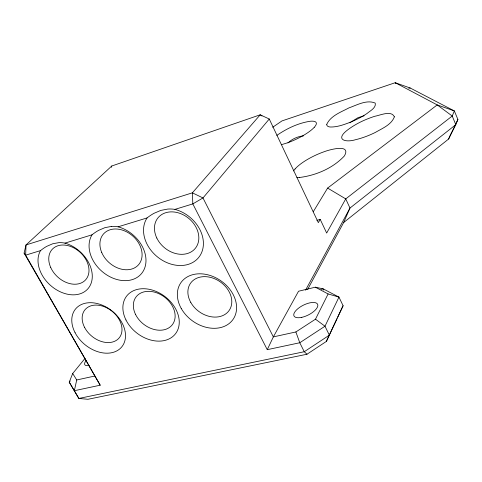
<?xml version="1.0" encoding="UTF-8"?>
<svg xmlns="http://www.w3.org/2000/svg" width="482" height="482" viewBox="0 0 482 482"><rect width="100%" height="100%" fill="white"/><g stroke="black" fill="none" stroke-linecap="round" stroke-linejoin="round"><path stroke-width="0.72" d="M85.067 358.331L72.704 373.508L76.734 379.979L74.336 390.709L78.855 398.457L87.935 399.289L306.974 354.24L326.368 341.419L343.094 305.733L338.967 297.105L323.181 288.863L315.318 287.188L298.533 291.236L273.348 336.894L267.257 349.667L192.824 203.898L192.378 192.836L260.202 114.8L269.263 119.012L318.331 222.636L320.217 219.406L326.663 233.047L345.745 198.897L452.224 116.035L454.357 110.938L410.248 88.025L395.216 82.711L281.982 120.916L272.698 127.254M72.704 373.508L69.239 382.166L74.336 390.709L100.196 385.208L24.1 253.098L26.022 244.928L111.782 165.995L260.202 114.8L261.961 115.999M111.408 167.338L111.782 165.995M396.276 83.687L395.216 82.711L437.228 104.919L454.357 110.938L457.9 119.47L455.815 124.651L448.615 139.021L343.654 222.521L307.618 289.489M448.615 139.021L449.79 136.201M343.654 222.521L349.974 208.061L455.815 124.651L452.224 116.035L437.228 104.919L327.621 188.082L313.252 211.761M326.368 341.419L330.26 333.08M330.513 332.532L337.02 318.602M337.749 317.029L343.094 305.733M449.959 135.846L450.248 135.255M450.417 134.9L450.76 134.195M450.935 133.839L451.218 133.249M451.393 132.893L451.676 132.303M451.851 131.948L452.134 131.357M452.363 130.887L452.592 130.411M452.827 129.935L453.056 129.465M453.339 128.869L453.574 128.399M453.803 127.923L454.032 127.447M454.261 126.971L454.49 126.501M454.779 125.904L454.954 125.549M455.243 124.952L455.412 124.597M455.701 124.001L455.876 123.645M456.225 122.928L456.568 122.217M456.683 121.976L457.032 121.259M457.207 120.904L457.9 119.47M100.196 385.208L25.66 255.159L26.022 244.928L192.378 192.836L202.982 197.951L273.348 336.894L295.876 331.959L315.487 319.192L328.122 293.948L338.967 297.105L324.995 326.218L299.78 342.75L267.257 349.667M305.546 290.2L349.974 208.061L345.745 198.897L327.621 188.082M70.185 380.997L69.239 382.166L78.855 398.457L304.256 351.727L329.363 335.165L324.995 326.218L315.487 319.192M269.263 119.012L202.982 197.951L192.824 203.898L174.936 209.387A50.417 37.951 -67.3 0 0 167.73 209.068L160.801 210.411L153.975 213.321A50.477 38.054 -67.2 0 0 147.07 217.936L118.102 226.811A48.959 35.258 -68.5 0 0 111.432 226.42M287.959 142.913C292.176 138.894 297.84 136.388 303.624 135.84M349.962 122.856L350.498 122.416M351.047 121.982L357.945 117.716L364.109 115.764M276.843 135.388C286.814 128.519 298.153 123.085 310.197 121.253A26.028 6.573 -25.1 0 1 314.246 127.332M40.542 250.61A47.652 32.909 -69.4 0 1 46.7 246.362L52.719 243.765L58.75 242.663A47.604 32.824 -69.4 0 1 64.943 243.127L92.05 234.8A49.007 35.355 -68.5 0 1 98.569 230.384L104.974 227.637L111.426 226.432M316.879 220.334L320.217 219.406M281.56 144.66L287.682 142.762A25.317 6.399 -25.1 0 0 314.222 127.338M321.018 289.375L323.181 288.863L323.802 290.146M76.734 379.979L94.593 376.062M408.766 88.212L410.248 88.025M299.238 177.527C315.849 175.496 332.827 168.314 344.395 155.945C351.776 143.184 328.447 150.023 324.284 151.679A29.083 8.429 -24.8 0 0 295.117 168.941M73.656 389.745L74.493 389.974M315.318 287.188L328.122 293.948M306.974 354.24L304.256 351.727L299.78 342.75L295.876 331.959M24.1 253.098L25.66 255.159L40.536 250.598A30.547 22.419 42.5 0 0 57.442 290.357A30.547 22.419 42.5 0 0 92.02 279.753A30.547 22.419 42.5 0 0 64.943 243.115M118.102 226.811A31.505 23.949 41.3 0 1 145.594 264.787A31.505 23.949 41.3 0 1 108.697 276.102A31.505 23.949 41.3 0 1 92.05 234.8M174.936 209.387A32.547 25.63 39.5 0 1 202.838 248.796A32.547 25.63 39.5 0 1 163.38 260.901A32.547 25.63 39.5 0 1 147.07 217.93M89.104 365.483A12.008 4.175 -31.1 0 1 86.164 360.512M299.256 177.515A29.932 8.676 -24.8 0 1 296.918 177.418M293.574 170.947A29.932 8.676 -24.8 0 1 295.086 168.947M326.754 124.314C326.525 126.441 329.158 127.013 330.779 127.019C337.587 127.049 344.124 124.597 350.396 122.199C356.168 119.831 361.777 117.005 366.965 113.529C370.019 110.872 376.394 107.902 375.231 103.082C366.778 99.437 357.138 104.974 348.998 107.872C341.051 112.077 330.724 115.686 326.754 124.314M394.39 116.825C391.39 124.832 382.19 128.405 375.297 132.46A28.956 7.989 -23.8 0 1 355.547 139.702C345.588 142.799 334.4 139.762 347.974 129.664C355.993 123.663 365.211 119.391 374.707 116.295C380.256 115.325 391.39 110.035 394.39 116.825M181.19 308.347A31.896 24.57 35.5 0 0 232.511 320.144A31.896 24.57 35.5 0 0 207.2 274.656A31.896 24.57 35.5 0 0 181.19 308.347M125.971 319.976A30.848 23.028 37.6 0 0 174.725 334.689A30.848 23.028 37.6 0 0 152.481 290.122A30.848 23.028 37.6 0 0 125.971 319.976M75.072 332.664A29.89 21.612 39.3 0 0 121.615 347.064A29.89 21.612 39.3 0 0 99.25 304.094A29.89 21.612 39.3 0 0 75.072 332.664M301.822 317.331A13.171 5.489 -26.4 0 0 317.632 304.317A13.171 5.489 -26.4 0 0 297.942 308.637A13.171 5.489 -26.4 0 0 301.822 317.331M50.749 267.552A22.624 16.671 42.5 0 0 85.507 279.958A22.624 16.671 42.5 0 0 70.36 246.362A22.624 16.671 42.5 0 0 50.749 267.552M101.744 252.55A23.329 17.804 41.3 0 0 138.105 265.233A23.329 17.804 41.3 0 0 123.151 230.342A23.329 17.804 41.3 0 0 101.744 252.55M156.801 238.03A24.1 19.039 39.5 0 0 195.162 248.519A24.1 19.039 39.5 0 0 177.972 212.743A24.1 19.039 39.5 0 0 156.801 238.03M190.764 302.407A23.618 18.256 35.5 0 0 228.805 310.938A23.618 18.256 35.5 0 0 209.947 277.252A23.618 18.256 35.5 0 0 190.764 302.407M135.659 314.65A22.847 17.123 37.6 0 0 171.809 325.362A22.847 17.123 37.6 0 0 155.228 292.333A22.847 17.123 37.6 0 0 135.659 314.65M84.615 327.453A22.142 16.075 39.3 0 0 119.132 337.948A22.142 16.075 39.3 0 0 102.479 306.094A22.142 16.075 39.3 0 0 84.615 327.453"/></g></svg>
